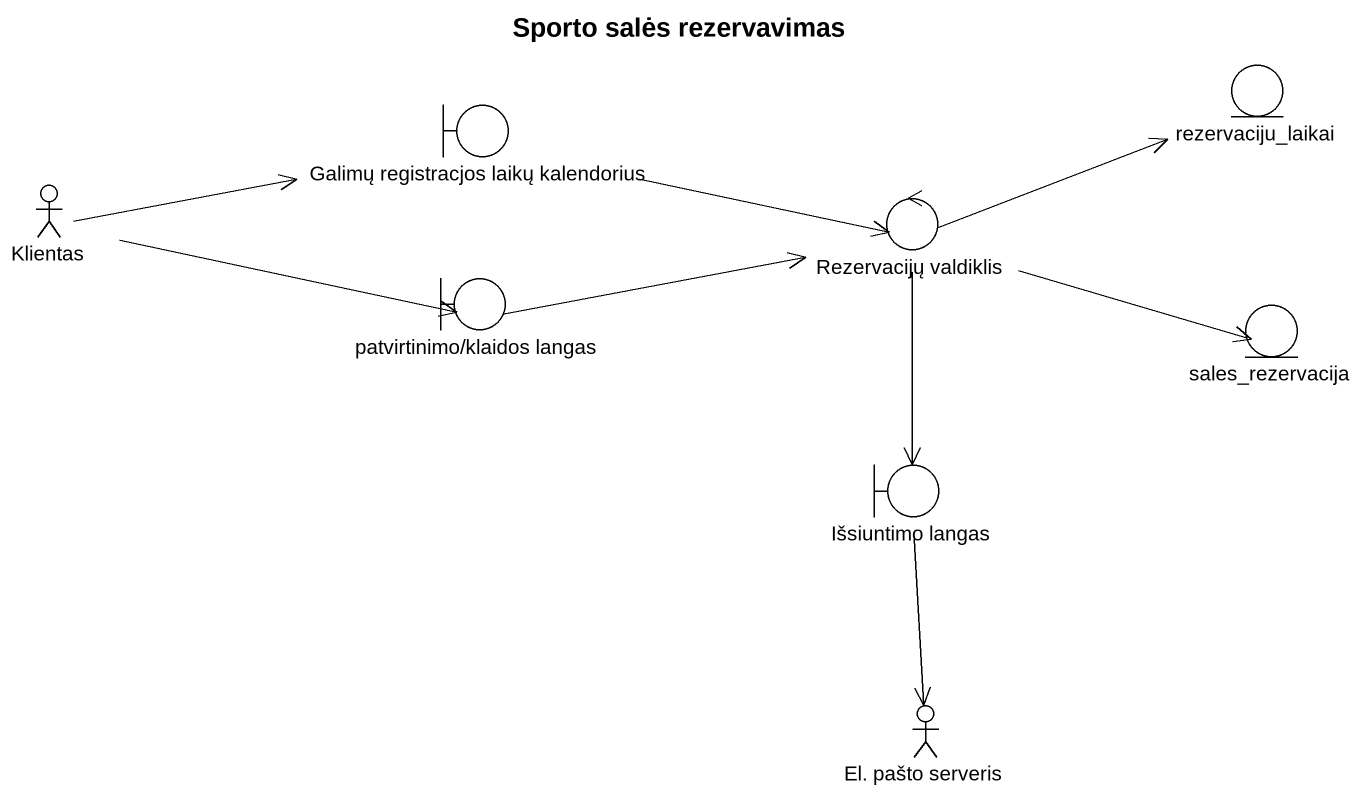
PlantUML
@startuml
title Sporto salės rezervavimas
boundary "Galimų registracjos laikų kalendorius" as Galimų_registracjos_laikų
entity rezervaciju_laikai
actor Klientas
control "Rezervacijų valdiklis" as Rezervacijų_valdiklis
boundary "patvirtinimo/klaidos langas" as patvirtinimo_klaidos_langas
entity sales_rezervacija
boundary "Išsiuntimo langas" as Išsiuntimo_langas
actor "El. pašto serveris" as El_pašto_serveris
Galimų_registracjos_laikų -right-> Rezervacijų_valdiklis
Klientas -right-> Galimų_registracjos_laikų
Klientas -right-> patvirtinimo_klaidos_langas
Rezervacijų_valdiklis -right-> rezervaciju_laikai
Rezervacijų_valdiklis -right-> sales_rezervacija
Rezervacijų_valdiklis --> Išsiuntimo_langas
patvirtinimo_klaidos_langas -right-> Rezervacijų_valdiklis
Išsiuntimo_langas --> El_pašto_serveris
@enduml
